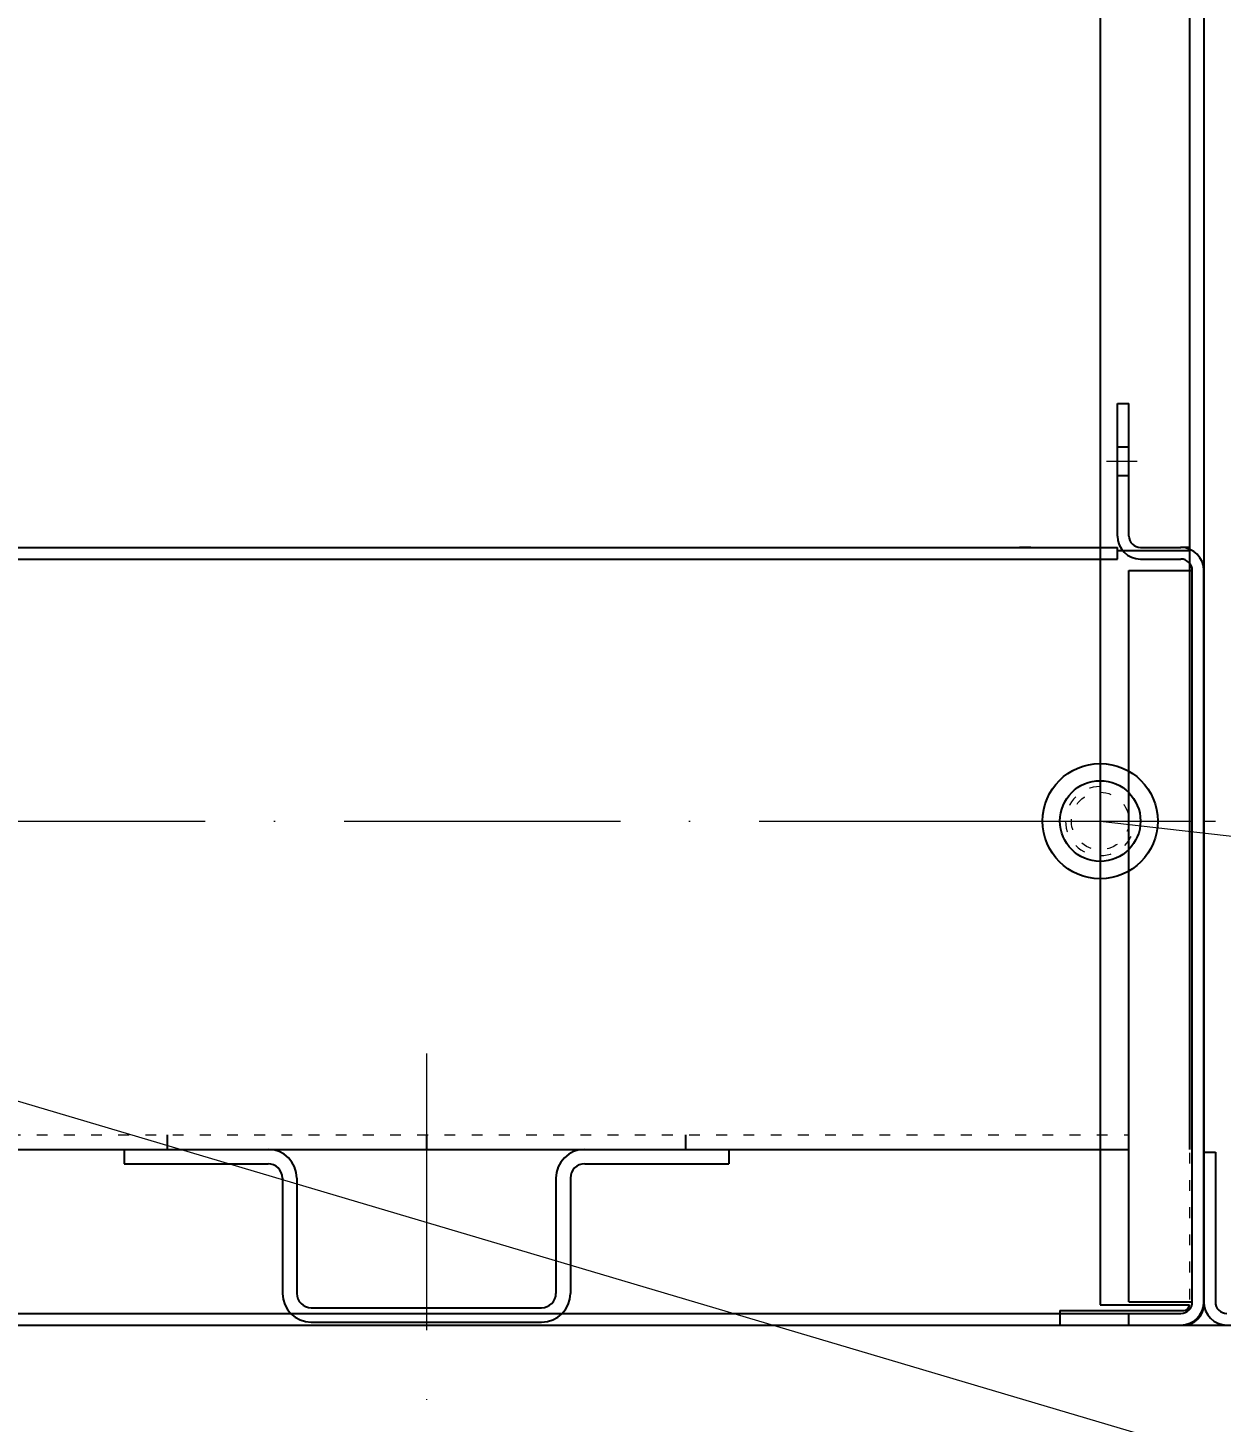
# Model space of a CAD drawing. Header units: millimetres. Extents: x 13152 to 35014, y -6229 to -226.
# Drawn here: x 27678.6 to 27885.8, y -2246.5 to -2004.4 of the extents above; entities that cross this region are included whole.
import ezdxf

# ---------------------------------------------------------------- set-up
doc = ezdxf.new("R2010")
doc.units = ezdxf.units.MM
doc.header["$LTSCALE"] = 4
doc.linetypes.add('ACAD_ISO03W100', pattern=[1.18, 0.47, -0.71])
doc.linetypes.add('ACAD_ISO10W100', pattern=[18, 12, -3, 0, -3])
doc.layers.add('标注、文本', color=3, linetype='Continuous', lineweight=25)
doc.layers.add('铁心', color=3, linetype='Continuous', lineweight=0)
doc.styles.add('TH_GBDIM', font='romans.shx', dxfattribs={"width": 0.8, "bigfont": 'gbcbig.shx'})
doc.dimstyles.new('TH_GBDIM1', dxfattribs={"dimscale": 3, "dimtxt": 3.5, "dimasz": 2.5, "dimexe": 2, "dimexo": 0, "dimgap": 1.5, "dimtad": 1, "dimdec": 1, "dimzin": 0, "dimdsep": 46, "dimtxsty": 'TH_GBDIM', "dimcen": 2.5, "dimclrd": 3, "dimclre": 256, "dimclrt": 2, "dimadec": 0, "dimazin": 0, "dimtfac": 0.714286, "dimtdec": 1, "dimtmove": 0, "dimatfit": 3, "dimfxl": 1, "dimtzin": 0, "dimlwd": -1, "dimlwe": -1, "dimarcsym": 0})

# ---------------------------------------------------------------- blocks, each defined once
blk = doc.blocks.new('*D270')
at = {"layer": 'Defpoints', "color": 0, "transparency": 16777216}
for p in [(27719.93, -1544.64), (27719.93, -2229.64), (27977.49, -2229.64)]:
    blk.add_point(p, dxfattribs=at)
at = {"layer": '标注、文本', "transparency": 16777216}
for p, q in [((27719.93, -1544.64), (27983.49, -1544.64)), ((27719.93, -2229.64), (27983.49, -2229.64))]:
    blk.add_line(p, q, dxfattribs=at)
at = {"layer": '标注、文本', "color": 3, "transparency": 16777216}
blk.add_line((27977.49, -1552.14), (27977.49, -2222.14), dxfattribs=at)
for points in [[(27976.24, -1552.14), (27978.74, -1552.14), (27977.49, -1544.64)], [(27976.24, -2222.14), (27978.74, -2222.14), (27977.49, -2229.64)]]:
    blk.add_solid(points, dxfattribs=at)
at = {"layer": '标注、文本', "color": 2, "transparency": 16777216, "insert": (27964.99, -1887.14), "char_height": 10.5, "attachment_point": 5, "rotation": 90, "style": 'TH_GBDIM'}
blk.add_mtext('685.0 [27.0]', dxfattribs=at)

msp = doc.modelspace()

# ---------------------------------------------------------------- linework, layer by layer
at = {"layer": '标注、文本', "color": 2, "linetype": 'ACAD_ISO03W100', "lineweight": 18}
for p, q in [((27880.3, -1232.14), (27880.3, -2226.14)), ((26868.3, -2196.64), (27869.8, -2196.64)), ((27882.8, -2196.64), (27882.8, -2196.64))]:
    msp.add_line(p, q, dxfattribs=at)
at = {"layer": '标注、文本'}
for p, q in [((27880.3, -1232.14), (27880.3, -2199.14)), ((27882.8, -1232.14), (27882.8, -2226.14)), ((27864.8, -1232.64), (27864.8, -2226.14)), ((27867.8, -2069.64), (27869.8, -2069.64)), ((27867.8, -2092.64), (27867.8, -2069.64)), ((27869.8, -2092.64), (27869.8, -2069.64)), ((27867.8, -2077.14), (27869.8, -2077.14)), ((27867.8, -2082.14), (27869.8, -2082.14)), ((26870.3, -2094.64), (27867.8, -2094.64)), ((26870.3, -2094.64), (27867.8, -2094.64)), ((27852.77, -2094.64), (27850.77, -2094.64)), ((27867.8, -2096.64), (27867.8, -2094.64)), ((27867.8, -2095.14), (27880.3, -2095.14)), ((27871.8, -2094.64), (27878.8, -2094.64)), ((27880.3, -2094.64), (27878.77, -2094.64)), ((27882.8, -2094.64), (27882.8, -2094.64)), ((27882.8, -2095.14), (27882.8, -2095.14)), ((26868.8, -2096.64), (27867.8, -2096.64)), ((27869.8, -2225.64), (27869.8, -2098.64)), ((27869.8, -2098.64), (27880.8, -2098.64)), ((27871.8, -2096.64), (27878.8, -2096.64)), ((27880.8, -2225.64), (27880.8, -2098.64)), ((27882.8, -2225.64), (27882.8, -2098.64)), ((27702.8, -2196.64), (27702.8, -2199.14)), ((27747.8, -2196.64), (27747.8, -2199.14)), ((27792.8, -2196.64), (27792.8, -2199.14)), ((26868.3, -2199.14), (27869.8, -2199.14)), ((27695.3, -2199.14), (27720.3, -2199.14)), ((27695.3, -2199.14), (27695.3, -2201.64)), ((27775.3, -2199.14), (27800.3, -2199.14)), ((27800.3, -2199.14), (27800.3, -2201.64)), ((27882.8, -2199.14), (27882.8, -2199.14)), ((27882.8, -2199.64), (27884.8, -2199.64)), ((27884.8, -2199.64), (27884.8, -2225.64)), ((27695.3, -2201.64), (27720.3, -2201.64)), ((27775.3, -2201.64), (27800.3, -2201.64)), ((27722.8, -2204.14), (27722.8, -2224.14)), ((27725.3, -2204.14), (27725.3, -2224.14)), ((27770.3, -2204.14), (27770.3, -2224.14)), ((27772.8, -2204.14), (27772.8, -2224.14)), ((27727.8, -2226.64), (27767.8, -2226.64)), ((27857.8, -2227.14), (27879.3, -2227.14)), ((27857.8, -2227.14), (27857.8, -2229.64)), ((27857.8, -2227.14), (27879.3, -2227.14)), ((27864.8, -2226.14), (27880.3, -2226.14)), ((27869.8, -2225.64), (27880.8, -2225.64)), ((27882.51, -2227.14), (27882.66, -2227.14)), ((26866.64, -2227.64), (27878.8, -2227.64)), ((27727.8, -2229.14), (27767.8, -2229.14)), ((27869.8, -2229.64), (27869.8, -2227.64)), ((27882.27, -2227.64), (27882.46, -2227.64)), ((26866.3, -2229.64), (27878.8, -2229.64)), ((26869.8, -2229.64), (27878.8, -2229.64)), ((27857.8, -2229.64), (27879.3, -2229.64)), ((27857.8, -2229.64), (27879.3, -2229.64))]:
    msp.add_line(p, q, dxfattribs=at)
at = {"layer": '标注、文本', "color": 1, "linetype": 'ACAD_ISO10W100', "lineweight": 18}
for p, q in [((27865.89, -2079.64), (27871.22, -2079.64)), ((27864.8, -2162.14), (27864.8, -2122.14)), ((26868.3, -2142.14), (27854.8, -2142.14)), ((27844.8, -2142.14), (27880.8, -2142.14)), ((27882.8, -2142.14), (27882.8, -2142.14)), ((27882.8, -2142.14), (27884.8, -2142.14)), ((27747.8, -2182.51), (27747.8, -2244.73))]:
    msp.add_line(p, q, dxfattribs=at)
at = {"layer": '标注、文本'}
for radius in [10, 7]:
    msp.add_circle((27864.8, -2142.14), radius, dxfattribs=at)
at = {"layer": '标注、文本', "color": 2, "linetype": 'ACAD_ISO03W100', "lineweight": 18}
msp.add_circle((27864.8, -2142.14), 5, dxfattribs=at)
at = {"layer": '标注、文本'}
for centre, radius, start, end in [((27871.8, -2092.64), 4, 180, 270), ((27871.8, -2092.64), 2, 180, 270), ((27878.8, -2098.64), 4, 0, 90), ((27878.8, -2098.64), 2, 0, 90), ((27720.3, -2204.14), 5, 0, 90), ((27775.3, -2204.14), 5, 90, 180), ((27720.3, -2204.14), 2.5, 0, 90), ((27775.3, -2204.14), 2.5, 90, 180), ((27727.8, -2224.14), 5, 180, 270), ((27727.8, -2224.14), 2.5, 180, 270), ((27767.8, -2224.14), 5, 270, 0), ((27767.8, -2224.14), 2.5, 270, 0), ((27878.8, -2225.64), 4, 270, 0), ((27878.8, -2225.64), 2, 270, 0), ((27879.3, -2226.14), 3.5, 270, 0), ((27879.3, -2226.14), 1, 270, 0), ((27886.8, -2225.64), 4, 180, 270), ((27886.8, -2225.64), 2, 180, 270)]:
    msp.add_arc(centre, radius, start, end, dxfattribs=at)
at = {"layer": '标注、文本', "color": 2, "linetype": 'ACAD_ISO03W100', "lineweight": 18}
msp.add_arc((27864.8, -2142.14), 6, 90, 0, dxfattribs=at)
at = {"layer": '铁心', "lineweight": 13}
for points in [[(27864.8, -2142.14), (28083.56, -2167.06), (28083.56, -2167.06)], [(27565.3, -2157.64), (28080.88, -2310.64), (28080.88, -2310.64)]]:
    msp.add_lwpolyline(points, dxfattribs=at)

# ---------------------------------------------------------------- dimensions: what is measured, and where the dimension line sits
at = {"layer": '标注、文本'}
dim = msp.add_linear_dim(base=(27977.49, -2229.64), p1=(27719.93, -1544.64), p2=(27719.93, -2229.64), angle=90, dimstyle='TH_GBDIM1', dxfattribs=at)
dim.commit()
dim.dimension.update_dxf_attribs({"geometry": '*D270', "text_midpoint": (27964.99, -1887.14)})

doc.saveas('drawing.dxf')
